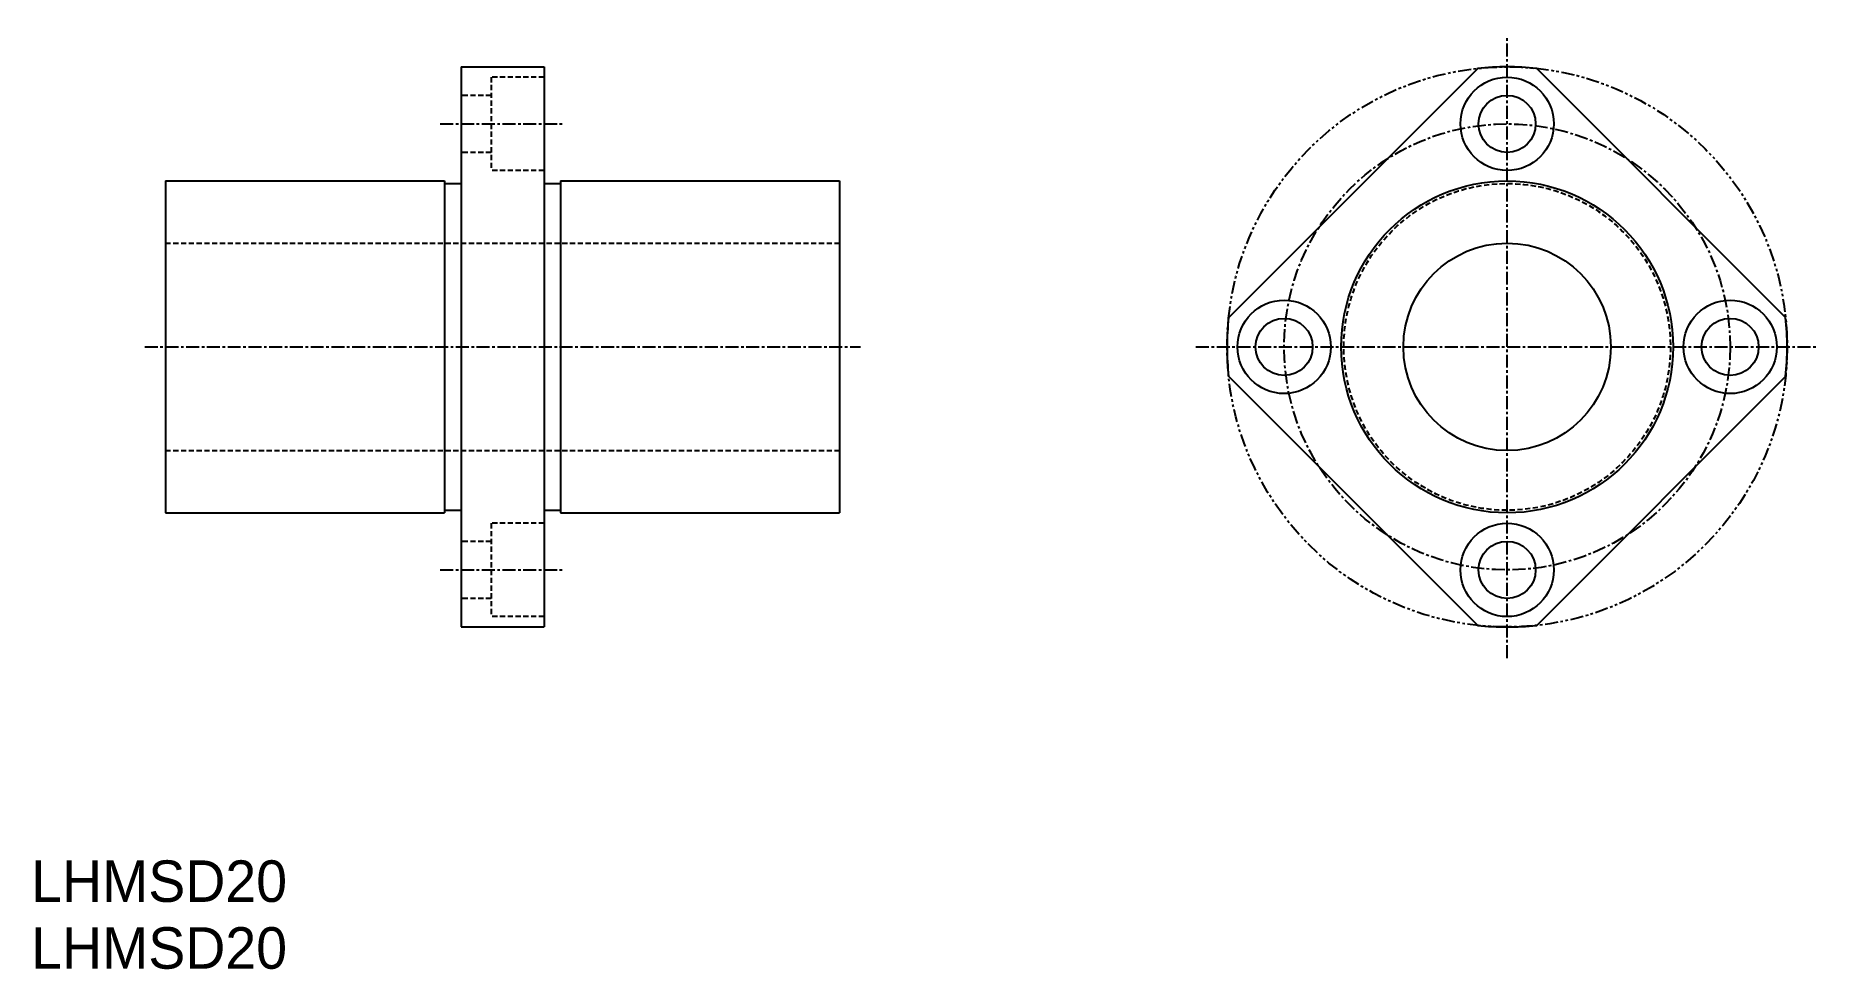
# Model space of a CAD drawing. Extents: x 321 to 493, y 150 to 240.
import ezdxf

# ---------------------------------------------------------------- set-up
doc = ezdxf.new("R2010")
doc.units = 0
for name, pattern in [('CENTER', [2, 1.25, -0.25, 0.25, -0.25]), ('DASHED', [0.75, 0.5, -0.25]), ('PHANTOM', [2.5, 1.25, -0.25, 0.25, -0.25, 0.25, -0.25])]:
    doc.linetypes.add(name, pattern=pattern)
doc.layers.get('0').update_dxf_attribs({"linetype": 'CONTINUOUS'})
doc.layers.add('CENTER', color=1, linetype='CENTER')

msp = doc.modelspace()

# ---------------------------------------------------------------- linework, layer by layer
at = {"color": 7, "linetype": 'CONTINUOUS'}
for p, q in [((362.39, 237.29), (370.39, 237.29)), ((362.39, 237.29), (362.39, 183.29)), ((370.39, 237.29), (370.39, 183.29)), ((460.4, 237.14), (436.4, 213.14)), ((490.09, 213.14), (466.09, 237.14)), ((333.89, 226.29), (360.79, 226.29)), ((333.89, 226.29), (333.89, 194.29)), ((360.79, 226.29), (360.79, 194.29)), ((360.79, 226.04), (362.39, 226.04)), ((370.39, 226.04), (371.99, 226.04)), ((371.99, 226.29), (398.89, 226.29)), ((371.99, 226.29), (371.99, 194.29)), ((398.89, 226.29), (398.89, 194.29)), ((460.4, 183.44), (436.4, 207.44)), ((490.09, 207.44), (466.09, 183.44)), ((333.89, 194.29), (360.79, 194.29)), ((360.79, 194.54), (362.39, 194.54)), ((370.39, 194.54), (371.99, 194.54)), ((371.99, 194.29), (398.89, 194.29)), ((362.39, 183.29), (370.39, 183.29))]:
    msp.add_line(p, q, dxfattribs=at)
at = {"color": 3, "linetype": 'DASHED'}
for p, q in [((370.39, 236.29), (365.29, 236.29)), ((365.29, 236.29), (365.29, 227.29)), ((365.29, 234.54), (362.39, 234.54)), ((365.29, 229.04), (362.39, 229.04)), ((370.39, 227.29), (365.29, 227.29)), ((333.89, 220.29), (398.89, 220.29)), ((333.89, 200.29), (398.89, 200.29)), ((370.39, 193.29), (365.29, 193.29)), ((365.29, 193.29), (365.29, 184.29)), ((365.29, 191.54), (362.39, 191.54)), ((365.29, 186.04), (362.39, 186.04)), ((370.39, 184.29), (365.29, 184.29))]:
    msp.add_line(p, q, dxfattribs=at)
at = {"color": 3, "linetype": 'PHANTOM'}
msp.add_circle((463.24, 210.29), 27, dxfattribs=at)
at = {"color": 7, "linetype": 'CONTINUOUS'}
for centre, radius in [((463.24, 231.79), 4.5), ((463.24, 231.79), 2.75), ((463.24, 210.29), 16), ((463.24, 210.29), 10), ((441.74, 210.29), 4.5), ((484.74, 210.29), 4.5), ((441.74, 210.29), 2.75), ((484.74, 210.29), 2.75), ((463.24, 188.79), 4.5), ((463.24, 188.79), 2.75)]:
    msp.add_circle(centre, radius, dxfattribs=at)
at = {"color": 3, "linetype": 'DASHED'}
msp.add_circle((463.24, 210.29), 15.75, dxfattribs=at)
at = {"color": 7, "linetype": 'CONTINUOUS'}
for start, end in [(83.9424, 96.0576), (173.9424, 186.0576), (353.9424, 6.0576), (263.9424, 276.0576)]:
    msp.add_arc((463.24, 210.29), 27, start, end, dxfattribs=at)
at = {"layer": 'CENTER', "color": 1, "linetype": 'CENTER'}
for p, q in [((463.24, 180.29), (463.24, 240.29)), ((360.39, 231.79), (372.39, 231.79)), ((331.89, 210.29), (400.89, 210.29)), ((433.24, 210.29), (493.24, 210.29)), ((360.39, 188.79), (372.39, 188.79))]:
    msp.add_line(p, q, dxfattribs=at)
msp.add_circle((463.24, 210.29), 21.5, dxfattribs=at)

# ---------------------------------------------------------------- texts
at = {"color": 7, "linetype": 'CONTINUOUS'}
for p in [(320.94, 156.79), (320.94, 150.35)]:
    msp.add_text('LHMSD20', height=4, dxfattribs=at).set_placement(p)

doc.saveas('drawing.dxf')
